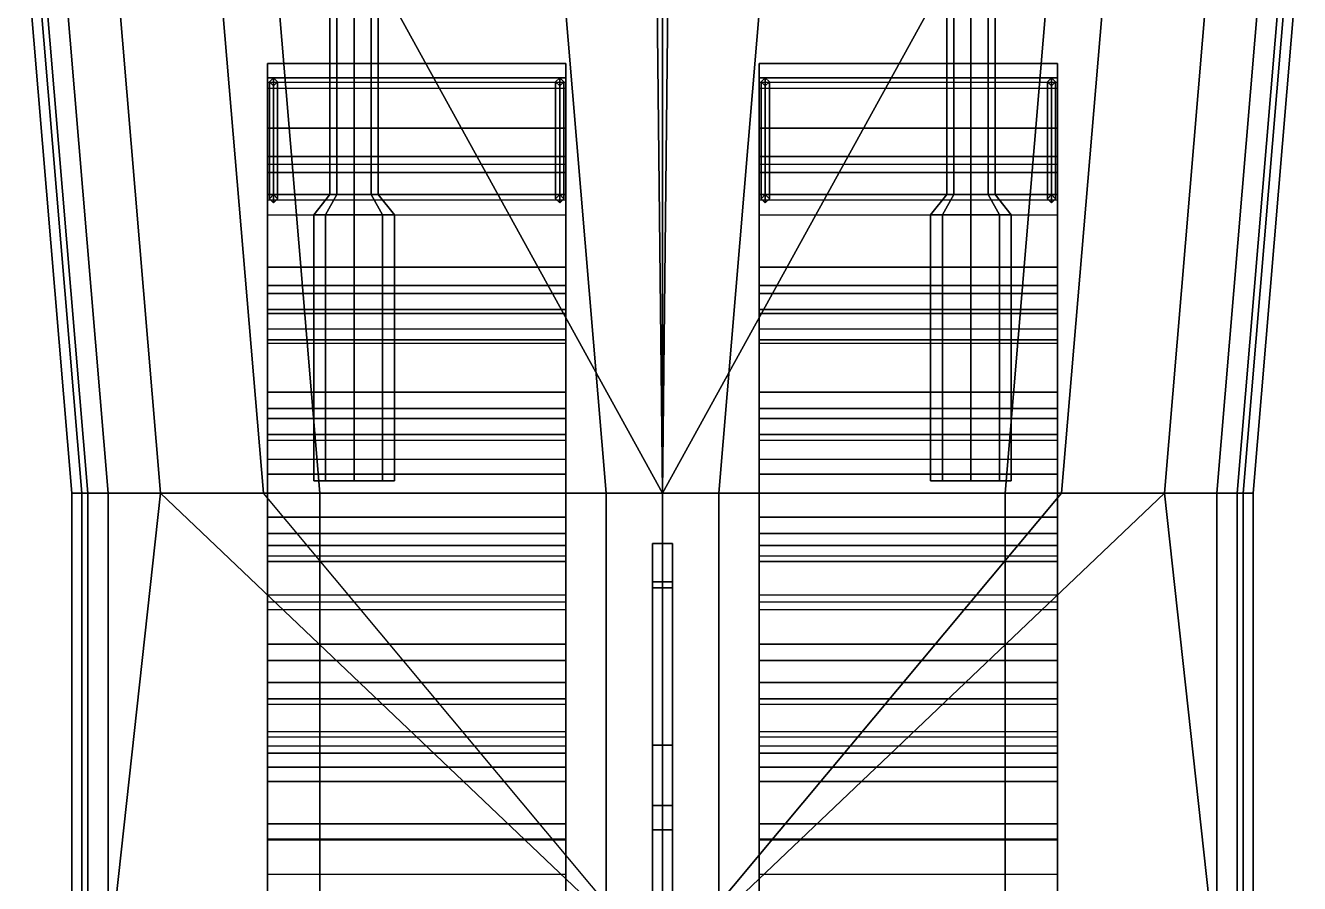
# Model space of a CAD drawing. Extents: x -4.4 to 4.4, y -34.7 to 32.2.
# Drawn here: x -3.16 to 3.16, y -29.25 to -24.99 of the extents above; entities that cross this region are included whole.
import ezdxf

# ---------------------------------------------------------------- set-up
doc = ezdxf.new("R2010")
doc.units = 0
doc.layers.get('0').update_dxf_attribs({"linetype": 'CONTINUOUS'})
doc.layers.add('SUPERSTRUCTURE', color=3, linetype='CONTINUOUS')

msp = doc.modelspace()

# ---------------------------------------------------------------- linework, layer by layer
for points in [[(-1.65, -18.23, -1.7), (-1.6149, -16.61, -1.7849), (-1.6149, -25.83, -1.7849), (-1.65, -25.83, -1.7)], [(-1.6149, -16.61, -1.7849), (-1.53, -16.92, -1.82), (-1.53, -25.83, -1.82), (-1.6149, -25.83, -1.7849)], [(-1.53, -16.92, -1.82), (-1.4451, -16.61, -1.7849), (-1.4451, -25.83, -1.7849), (-1.53, -25.83, -1.82)], [(-1.4451, -16.61, -1.7849), (-1.41, -18.23, -1.7), (-1.41, -25.83, -1.7), (-1.4451, -25.83, -1.7849)], [(1.41, -18.23, -1.7), (1.4451, -16.61, -1.7849), (1.4451, -25.83, -1.7849), (1.41, -25.83, -1.7)], [(1.4451, -16.61, -1.7849), (1.53, -16.92, -1.82), (1.53, -25.83, -1.82), (1.4451, -25.83, -1.7849)], [(1.53, -16.92, -1.82), (1.6149, -16.61, -1.7849), (1.6149, -25.83, -1.7849), (1.53, -25.83, -1.82)], [(1.6149, -16.61, -1.7849), (1.65, -18.23, -1.7), (1.65, -25.83, -1.7), (1.6149, -25.83, -1.7849)], [(-1.6149, -20.51, -1.6151), (-1.65, -18.23, -1.7), (-1.65, -25.83, -1.7), (-1.6149, -25.83, -1.6151)], [(-1.41, -18.23, -1.7), (-1.4451, -20.51, -1.6151), (-1.4451, -25.83, -1.6151), (-1.41, -25.83, -1.7)], [(1.4451, -20.51, -1.6151), (1.41, -18.23, -1.7), (1.41, -25.83, -1.7), (1.4451, -25.83, -1.6151)], [(1.65, -18.23, -1.7), (1.6149, -20.51, -1.6151), (1.6149, -25.83, -1.6151), (1.65, -25.83, -1.7)], [(-1.53, -21.55, -1.58), (-1.6149, -20.51, -1.6151), (-1.6149, -25.83, -1.6151), (-1.53, -25.83, -1.58)], [(-1.4451, -20.51, -1.6151), (-1.53, -21.55, -1.58), (-1.53, -25.83, -1.58), (-1.4451, -25.83, -1.6151)], [(1.53, -21.55, -1.58), (1.4451, -20.51, -1.6151), (1.4451, -25.83, -1.6151), (1.53, -25.83, -1.58)], [(1.6149, -20.51, -1.6151), (1.53, -21.55, -1.58), (1.53, -25.83, -1.58), (1.6149, -25.83, -1.6151)], [(-3.11, -24.57, 2.07), (-3.16, -24.57, 1.13), (-2.93, -27.31, 1.13), (-2.88, -27.31, 2.07)], [(-3.16, -24.57, 1.13), (-3.08, -24.57, 0.41), (-2.85, -27.31, 0.41), (-2.93, -27.31, 1.13)], [(-1.93, -24.57, 2.14), (-3.11, -24.57, 2.07), (-2.88, -27.31, 2.07), (-1.7, -27.31, 2.14)], [(-3.08, -24.57, 0.41), (-2.98, -24.57, 0.01), (-2.75, -27.31, 0.01), (-2.85, -27.31, 0.41)], [(-2.98, -24.57, 0.01), (-2.72, -24.57, -0.49), (-2.49, -27.31, -0.49), (-2.75, -27.31, 0.01)], [(-2.72, -24.57, -0.49), (-2.21, -24.57, -1.04), (-1.98, -27.31, -1.04), (-2.49, -27.31, -0.49)], [(-2.21, -24.57, -1.04), (-1.51, -24.57, -1.17), (0, -27.31, -1.1381), (-1.98, -27.31, -1.04)], [(-0.51, -24.57, 2.2), (-1.93, -24.57, 2.14), (-1.7, -27.31, 2.14), (-0.28, -27.31, 2.2)], [(-1.51, -24.57, -1.17), (-0.03, -24.57, -1.85), (0, -27.31, -1.1381)], [(-0.28, -27.31, 2.2), (0.28, -27.31, 2.2), (0.51, -24.57, 2.2), (-0.51, -24.57, 2.2)], [(-0.03, -24.57, -1.85), (0, -24.57, -1.8622), (0, -27.31, -1.1381)], [(1.98, -27.31, -1.04), (0, -27.31, -1.1381), (1.51, -24.57, -1.17), (2.21, -24.57, -1.04)], [(0, -24.57, -1.8622), (0.03, -24.57, -1.85), (0, -27.31, -1.1381)], [(0.03, -24.57, -1.85), (1.51, -24.57, -1.17), (0, -27.31, -1.1381)], [(0.28, -27.31, 2.2), (1.7, -27.31, 2.14), (1.93, -24.57, 2.14), (0.51, -24.57, 2.2)], [(1.7, -27.31, 2.14), (2.88, -27.31, 2.07), (3.11, -24.57, 2.07), (1.93, -24.57, 2.14)], [(2.49, -27.31, -0.49), (1.98, -27.31, -1.04), (2.21, -24.57, -1.04), (2.72, -24.57, -0.49)], [(2.75, -27.31, 0.01), (2.49, -27.31, -0.49), (2.72, -24.57, -0.49), (2.98, -24.57, 0.01)], [(2.85, -27.31, 0.41), (2.75, -27.31, 0.01), (2.98, -24.57, 0.01), (3.08, -24.57, 0.41)], [(2.93, -27.31, 1.13), (2.85, -27.31, 0.41), (3.08, -24.57, 0.41), (3.16, -24.57, 1.13)], [(2.88, -27.31, 2.07), (2.93, -27.31, 1.13), (3.16, -24.57, 1.13), (3.11, -24.57, 2.07)], [(-1.6149, -25.83, -1.6151), (-1.65, -25.83, -1.7), (-1.73, -25.93, -1.7), (-1.6714, -25.93, -1.5586)], [(-1.65, -25.83, -1.7), (-1.6149, -25.83, -1.7849), (-1.6714, -25.93, -1.8414), (-1.73, -25.93, -1.7)], [(-1.53, -25.83, -1.58), (-1.6149, -25.83, -1.6151), (-1.6714, -25.93, -1.5586), (-1.53, -25.93, -1.5)], [(-1.6149, -25.83, -1.7849), (-1.53, -25.83, -1.82), (-1.53, -25.93, -1.9), (-1.6714, -25.93, -1.8414)], [(-1.4451, -25.83, -1.6151), (-1.53, -25.83, -1.58), (-1.53, -25.93, -1.5), (-1.3886, -25.93, -1.5586)], [(-1.53, -25.83, -1.82), (-1.4451, -25.83, -1.7849), (-1.3886, -25.93, -1.8414), (-1.53, -25.93, -1.9)], [(-1.41, -25.83, -1.7), (-1.4451, -25.83, -1.6151), (-1.3886, -25.93, -1.5586), (-1.33, -25.93, -1.7)], [(-1.4451, -25.83, -1.7849), (-1.41, -25.83, -1.7), (-1.33, -25.93, -1.7), (-1.3886, -25.93, -1.8414)], [(1.4451, -25.83, -1.6151), (1.41, -25.83, -1.7), (1.33, -25.93, -1.7), (1.3886, -25.93, -1.5586)], [(1.41, -25.83, -1.7), (1.4451, -25.83, -1.7849), (1.3886, -25.93, -1.8414), (1.33, -25.93, -1.7)], [(1.53, -25.83, -1.58), (1.4451, -25.83, -1.6151), (1.3886, -25.93, -1.5586), (1.53, -25.93, -1.5)], [(1.4451, -25.83, -1.7849), (1.53, -25.83, -1.82), (1.53, -25.93, -1.9), (1.3886, -25.93, -1.8414)], [(1.6149, -25.83, -1.6151), (1.53, -25.83, -1.58), (1.53, -25.93, -1.5), (1.6714, -25.93, -1.5586)], [(1.53, -25.83, -1.82), (1.6149, -25.83, -1.7849), (1.6714, -25.93, -1.8414), (1.53, -25.93, -1.9)], [(1.65, -25.83, -1.7), (1.6149, -25.83, -1.6151), (1.6714, -25.93, -1.5586), (1.73, -25.93, -1.7)], [(1.6149, -25.83, -1.7849), (1.65, -25.83, -1.7), (1.73, -25.93, -1.7), (1.6714, -25.93, -1.8414)], [(-1.6714, -25.93, -1.5586), (-1.73, -25.93, -1.7), (-1.73, -27.25, -1.7), (-1.6714, -27.25, -1.5586)], [(-1.73, -25.93, -1.7), (-1.6714, -25.93, -1.8414), (-1.6714, -27.25, -1.8414), (-1.73, -27.25, -1.7)], [(-1.53, -25.93, -1.5), (-1.6714, -25.93, -1.5586), (-1.6714, -27.25, -1.5586), (-1.53, -27.25, -1.5)], [(-1.6714, -25.93, -1.8414), (-1.53, -25.93, -1.9), (-1.53, -27.25, -1.9), (-1.6714, -27.25, -1.8414)], [(-1.3886, -25.93, -1.5586), (-1.53, -25.93, -1.5), (-1.53, -27.25, -1.5), (-1.3886, -27.25, -1.5586)], [(-1.53, -25.93, -1.9), (-1.3886, -25.93, -1.8414), (-1.3886, -27.25, -1.8414), (-1.53, -27.25, -1.9)], [(-1.33, -25.93, -1.7), (-1.3886, -25.93, -1.5586), (-1.3886, -27.25, -1.5586), (-1.33, -27.25, -1.7)], [(-1.3886, -25.93, -1.8414), (-1.33, -25.93, -1.7), (-1.33, -27.25, -1.7), (-1.3886, -27.25, -1.8414)], [(1.3886, -25.93, -1.5586), (1.33, -25.93, -1.7), (1.33, -27.25, -1.7), (1.3886, -27.25, -1.5586)], [(1.33, -25.93, -1.7), (1.3886, -25.93, -1.8414), (1.3886, -27.25, -1.8414), (1.33, -27.25, -1.7)], [(1.53, -25.93, -1.5), (1.3886, -25.93, -1.5586), (1.3886, -27.25, -1.5586), (1.53, -27.25, -1.5)], [(1.3886, -25.93, -1.8414), (1.53, -25.93, -1.9), (1.53, -27.25, -1.9), (1.3886, -27.25, -1.8414)], [(1.6714, -25.93, -1.5586), (1.53, -25.93, -1.5), (1.53, -27.25, -1.5), (1.6714, -27.25, -1.5586)], [(1.53, -25.93, -1.9), (1.6714, -25.93, -1.8414), (1.6714, -27.25, -1.8414), (1.53, -27.25, -1.9)], [(1.73, -25.93, -1.7), (1.6714, -25.93, -1.5586), (1.6714, -27.25, -1.5586), (1.73, -27.25, -1.7)], [(1.6714, -25.93, -1.8414), (1.73, -25.93, -1.7), (1.73, -27.25, -1.7), (1.6714, -27.25, -1.8414)], [(-2.88, -27.31, 2.07), (-2.93, -27.31, 1.13), (-2.93, -29.68, 1.13), (-2.88, -29.68, 2.07)], [(-2.93, -27.31, 1.13), (-2.85, -27.31, 0.41), (-2.85, -29.68, 0.41), (-2.93, -29.68, 1.13)], [(-1.7, -27.31, 2.14), (-2.88, -27.31, 2.07), (-2.88, -29.68, 2.07), (-1.7, -29.68, 2.14)], [(-2.85, -27.31, 0.41), (-2.75, -27.31, 0.01), (-2.75, -29.68, 0.01), (-2.85, -29.68, 0.41)], [(-2.75, -27.31, 0.01), (-2.49, -27.31, -0.49), (-2.75, -29.68, 0.01)], [(-2.49, -27.31, -0.49), (0, -29.68, -0.49), (-2.75, -29.68, 0.01)], [(-1.98, -27.31, -1.04), (0, -27.31, -1.1381), (0, -29.68, -0.49)], [(-0.28, -27.31, 2.2), (-1.7, -27.31, 2.14), (-1.7, -29.68, 2.14), (-0.28, -29.68, 2.2)], [(-0.28, -29.68, 2.2), (0.28, -29.68, 2.2), (0.28, -27.31, 2.2), (-0.28, -27.31, 2.2)], [(0, -27.31, -1.1381), (1.98, -27.31, -1.04), (0, -29.68, -0.49)], [(1.98, -27.31, -1.04), (2.49, -27.31, -0.49), (0, -29.68, -0.49)], [(2.75, -29.68, 0.01), (2.75, -29.68, 0.01), (0, -29.68, -0.49), (2.49, -27.31, -0.49)], [(0.28, -29.68, 2.2), (1.7, -29.68, 2.14), (1.7, -27.31, 2.14), (0.28, -27.31, 2.2)], [(1.7, -29.68, 2.14), (2.88, -29.68, 2.07), (2.88, -27.31, 2.07), (1.7, -27.31, 2.14)], [(2.75, -29.68, 0.01), (2.75, -29.68, 0.01), (2.49, -27.31, -0.49), (2.75, -27.31, 0.01)], [(2.85, -29.68, 0.41), (2.75, -29.68, 0.01), (2.75, -27.31, 0.01), (2.85, -27.31, 0.41)], [(2.93, -29.68, 1.13), (2.85, -29.68, 0.41), (2.85, -27.31, 0.41), (2.93, -27.31, 1.13)], [(2.88, -29.68, 2.07), (2.93, -29.68, 1.13), (2.93, -27.31, 1.13), (2.88, -27.31, 2.07)], [(-0.05, -27.78, -1.92), (-0.05, -27.56, -2.99), (-0.05, -27.75, -3.18), (-0.05, -28.86, -1.92)], [(-0.05, -27.75, -3.18), (-0.05, -27.56, -2.99), (0.05, -27.56, -2.99), (0.05, -27.75, -3.18)], [(0.05, -27.78, -1.92), (0.05, -27.56, -2.12), (-0.05, -27.56, -2.12), (-0.05, -27.78, -1.92)], [(-0.05, -27.56, -2.12), (-0.05, -27.56, -2.99), (-0.05, -27.56, -2.99), (-0.05, -27.78, -1.92)], [(0.05, -27.56, -2.12), (0.05, -27.56, -2.99), (-0.05, -27.56, -2.99), (-0.05, -27.56, -2.12)], [(0.05, -27.75, -3.18), (0.05, -27.56, -2.99), (0.05, -27.78, -1.92), (0.05, -28.86, -1.92)], [(0.05, -27.56, -2.99), (0.05, -27.56, -2.99), (0.05, -27.56, -2.12), (0.05, -27.78, -1.92)], [(-0.05, -28.86, -1.92), (-0.05, -27.75, -3.18), (-0.05, -30.02, -3.18), (-0.05, -30.33, -2.84)], [(-0.05, -30.02, -3.18), (-0.05, -27.75, -3.18), (0.05, -27.75, -3.18), (0.05, -30.02, -3.18)], [(0.05, -28.86, -1.92), (0.05, -27.78, -1.92), (-0.05, -27.78, -1.92), (-0.05, -28.86, -1.92)], [(0.05, -30.02, -3.18), (0.05, -27.75, -3.18), (0.05, -28.86, -1.92), (0.05, -30.33, -2.84)], [(-0.05, -28.56, -0.9), (-0.05, -28.56, -1.68), (-0.05, -28.86, -1.68), (-0.05, -28.86, -0.9)], [(0.05, -28.56, -0.9), (0.05, -28.56, -1.68), (-0.05, -28.56, -1.68), (-0.05, -28.56, -0.9)], [(-0.05, -28.86, -1.68), (-0.05, -28.56, -1.68), (0.05, -28.56, -1.68), (0.05, -28.86, -1.68)], [(0.05, -28.98, -0.9), (0.05, -28.56, -0.9), (-0.05, -28.56, -0.9), (-0.05, -28.98, -0.9)], [(0.05, -28.86, -1.68), (0.05, -28.56, -1.68), (0.05, -28.56, -0.9), (0.05, -28.86, -0.9)], [(0.05, -28.86, -1.68), (0.05, -28.86, -1.92), (-0.05, -28.86, -1.92), (-0.05, -28.86, -1.68)], [(-0.05, -28.86, -0.9), (-0.05, -28.86, -1.92), (-0.05, -30.33, -2.84), (-0.05, -30.28, -0.9)], [(0.05, -30.33, -2.84), (0.05, -28.86, -1.92), (0.05, -28.86, -0.9), (0.05, -30.28, -0.9)], [(-0.05, -29.78, -0.65), (-0.05, -28.98, -0.9), (-0.05, -30.28, -0.9), (-0.05, -30.1, -0.65)], [(0.05, -29.78, -0.65), (0.05, -28.98, -0.9), (-0.05, -28.98, -0.9), (-0.05, -29.78, -0.65)], [(0.05, -30.28, -0.9), (0.05, -28.98, -0.9), (0.05, -29.78, -0.65), (0.05, -30.1, -0.65)]]:
    msp.add_3dface(points)
at = {"layer": 'SUPERSTRUCTURE'}
for points in [[(-1.96, -25.25, 4.26), (-1.96, -25.18, 4.26), (-1.96, -25.64, 3.49), (-1.96, -25.72, 3.5)], [(-0.48, -25.25, 4.26), (-0.48, -25.18, 4.26), (-1.96, -25.18, 4.26), (-1.96, -25.25, 4.26)], [(-1.96, -25.64, 3.49), (-1.96, -25.18, 4.26), (-0.48, -25.18, 4.26), (-0.48, -25.64, 3.49)], [(-0.48, -25.64, 3.49), (-0.48, -25.18, 4.26), (-0.48, -25.25, 4.26), (-0.48, -25.72, 3.5)], [(0.48, -25.64, 3.49), (0.48, -25.18, 4.26), (1.96, -25.18, 4.26), (1.96, -25.64, 3.49)], [(1.96, -25.25, 4.26), (1.96, -25.18, 4.26), (0.48, -25.18, 4.26), (0.48, -25.25, 4.26)], [(0.48, -25.25, 4.26), (0.48, -25.18, 4.26), (0.48, -25.64, 3.49), (0.48, -25.72, 3.5)], [(1.96, -25.64, 3.49), (1.96, -25.18, 4.26), (1.96, -25.25, 4.26), (1.96, -25.72, 3.5)], [(-0.48, -25.72, 3.5), (-0.48, -25.25, 4.26), (-1.96, -25.25, 4.26), (-1.96, -25.72, 3.5)], [(-0.48, -25.5, 4.35), (-0.48, -25.2735, 4.222), (-1.96, -25.2735, 4.222), (-1.96, -25.5, 4.35)], [(-1.96, -25.2735, 4.222), (-1.96, -25.3016, 4.1766), (-1.96, -25.5, 4.29), (-1.96, -25.5, 4.35)], [(-1.93, -25.83, 2.48), (-1.95, -25.85, 2.48), (-1.95, -25.27, 4.14), (-1.93, -25.25, 4.14)], [(-1.95, -25.85, 2.48), (-1.93, -25.87, 2.48), (-1.93, -25.29, 4.14), (-1.95, -25.27, 4.14)], [(-1.91, -25.85, 2.48), (-1.93, -25.83, 2.48), (-1.93, -25.25, 4.14), (-1.91, -25.27, 4.14)], [(-1.93, -25.87, 2.48), (-1.91, -25.85, 2.48), (-1.91, -25.27, 4.14), (-1.93, -25.29, 4.14)], [(-0.51, -25.83, 2.48), (-0.53, -25.85, 2.48), (-0.53, -25.27, 4.14), (-0.51, -25.25, 4.14)], [(-0.53, -25.85, 2.48), (-0.51, -25.87, 2.48), (-0.51, -25.29, 4.14), (-0.53, -25.27, 4.14)], [(-0.49, -25.85, 2.48), (-0.51, -25.83, 2.48), (-0.51, -25.25, 4.14), (-0.49, -25.27, 4.14)], [(-0.51, -25.87, 2.48), (-0.49, -25.85, 2.48), (-0.49, -25.27, 4.14), (-0.51, -25.29, 4.14)], [(-0.48, -25.5, 4.29), (-0.48, -25.3016, 4.1766), (-0.48, -25.2735, 4.222), (-0.48, -25.5, 4.35)], [(1.96, -25.72, 3.5), (1.96, -25.25, 4.26), (0.48, -25.25, 4.26), (0.48, -25.72, 3.5)], [(1.96, -25.5, 4.35), (1.96, -25.2735, 4.222), (0.48, -25.2735, 4.222), (0.48, -25.5, 4.35)], [(0.48, -25.2735, 4.222), (0.48, -25.3016, 4.1766), (0.48, -25.5, 4.29), (0.48, -25.5, 4.35)], [(0.51, -25.83, 2.48), (0.49, -25.85, 2.48), (0.49, -25.27, 4.14), (0.51, -25.25, 4.14)], [(0.49, -25.85, 2.48), (0.51, -25.87, 2.48), (0.51, -25.29, 4.14), (0.49, -25.27, 4.14)], [(0.53, -25.85, 2.48), (0.51, -25.83, 2.48), (0.51, -25.25, 4.14), (0.53, -25.27, 4.14)], [(0.51, -25.87, 2.48), (0.53, -25.85, 2.48), (0.53, -25.27, 4.14), (0.51, -25.29, 4.14)], [(1.93, -25.83, 2.48), (1.91, -25.85, 2.48), (1.91, -25.27, 4.14), (1.93, -25.25, 4.14)], [(1.91, -25.85, 2.48), (1.93, -25.87, 2.48), (1.93, -25.29, 4.14), (1.91, -25.27, 4.14)], [(1.95, -25.85, 2.48), (1.93, -25.83, 2.48), (1.93, -25.25, 4.14), (1.95, -25.27, 4.14)], [(1.93, -25.87, 2.48), (1.95, -25.85, 2.48), (1.95, -25.27, 4.14), (1.93, -25.29, 4.14)], [(1.96, -25.5, 4.29), (1.96, -25.3016, 4.1766), (1.96, -25.2735, 4.222), (1.96, -25.5, 4.35)], [(-1.96, -25.5, 4.29), (-1.96, -25.3016, 4.1766), (-0.48, -25.3016, 4.1766), (-0.48, -25.5, 4.29)], [(0.48, -25.5, 4.29), (0.48, -25.3016, 4.1766), (1.96, -25.3016, 4.1766), (1.96, -25.5, 4.29)], [(-0.48, -25.5, 4.35), (-0.48, -25.5, 4.29), (-1.96, -25.5, 4.29), (-1.96, -25.5, 4.35)], [(-1.96, -28.6, 4.12), (-1.96, -25.5, 4.29), (-0.48, -25.5, 4.29), (-0.48, -28.6, 4.12)], [(-1.96, -25.5, 4.35), (-1.96, -25.5, 4.29), (-1.96, -28.6, 4.12), (-1.96, -28.6, 4.19)], [(-0.48, -28.6, 4.19), (-0.48, -25.5, 4.35), (-1.96, -25.5, 4.35), (-1.96, -28.6, 4.19)], [(-1.96, -25.5, 4.35), (-1.96, -25.5, 4.29), (-0.48, -25.5, 4.29), (-0.48, -25.5, 4.35)], [(-0.48, -28.6, 4.12), (-0.48, -25.5, 4.29), (-0.48, -25.5, 4.35), (-0.48, -28.6, 4.19)], [(0.48, -28.6, 4.12), (0.48, -25.5, 4.29), (1.96, -25.5, 4.29), (1.96, -28.6, 4.12)], [(1.96, -28.6, 4.19), (1.96, -25.5, 4.35), (0.48, -25.5, 4.35), (0.48, -28.6, 4.19)], [(1.96, -25.5, 4.35), (1.96, -25.5, 4.29), (0.48, -25.5, 4.29), (0.48, -25.5, 4.35)], [(0.48, -25.5, 4.35), (0.48, -25.5, 4.29), (1.96, -25.5, 4.29), (1.96, -25.5, 4.35)], [(0.48, -25.5, 4.35), (0.48, -25.5, 4.29), (0.48, -28.6, 4.12), (0.48, -28.6, 4.19)], [(1.96, -28.6, 4.12), (1.96, -25.5, 4.29), (1.96, -25.5, 4.35), (1.96, -28.6, 4.19)], [(-1.96, -26.19, 2.94), (-1.96, -25.64, 3.49), (-0.48, -25.64, 3.49), (-0.48, -26.19, 2.94)], [(-1.96, -25.72, 3.5), (-1.96, -25.64, 3.49), (-1.96, -26.19, 2.94), (-1.96, -26.28, 2.98)], [(-0.48, -26.19, 2.94), (-0.48, -25.64, 3.49), (-0.48, -25.72, 3.5), (-0.48, -26.28, 2.98)], [(0.48, -26.19, 2.94), (0.48, -25.64, 3.49), (1.96, -25.64, 3.49), (1.96, -26.19, 2.94)], [(0.48, -25.72, 3.5), (0.48, -25.64, 3.49), (0.48, -26.19, 2.94), (0.48, -26.28, 2.98)], [(1.96, -26.19, 2.94), (1.96, -25.64, 3.49), (1.96, -25.72, 3.5), (1.96, -26.28, 2.98)], [(-1.96, -25.83, 2.48), (-1.96, -25.68, 2.11), (-1.96, -30.16, 2.11), (-1.96, -30.08, 2.48)], [(-0.48, -25.83, 2.48), (-0.48, -25.68, 2.11), (-1.96, -25.68, 2.11), (-1.96, -25.83, 2.48)], [(-0.48, -26.28, 2.98), (-0.48, -25.72, 3.5), (-1.96, -25.72, 3.5), (-1.96, -26.28, 2.98)], [(-0.48, -30.16, 2.11), (-0.48, -25.68, 2.11), (-0.48, -25.83, 2.48), (-0.48, -30.08, 2.48)], [(1.96, -25.83, 2.48), (1.96, -25.68, 2.11), (0.48, -25.68, 2.11), (0.48, -25.83, 2.48)], [(0.48, -25.83, 2.48), (0.48, -25.68, 2.11), (0.48, -30.16, 2.11), (0.48, -30.08, 2.48)], [(1.96, -26.28, 2.98), (1.96, -25.72, 3.5), (0.48, -25.72, 3.5), (0.48, -26.28, 2.98)], [(1.96, -30.16, 2.11), (1.96, -25.68, 2.11), (1.96, -25.83, 2.48), (1.96, -30.08, 2.48)], [(-0.48, -30.08, 2.48), (-0.48, -25.83, 2.48), (-1.96, -25.83, 2.48), (-1.96, -30.08, 2.48)], [(1.96, -30.08, 2.48), (1.96, -25.83, 2.48), (0.48, -25.83, 2.48), (0.48, -30.08, 2.48)], [(-1.96, -26.32, 3.49), (-1.96, -25.8557, 4.2705), (-0.48, -25.8557, 4.2705), (-0.48, -26.32, 3.49)], [(-1.96, -25.9323, 4.2663), (-1.96, -25.8557, 4.2705), (-1.96, -26.32, 3.49), (-1.96, -26.4, 3.5)], [(-0.48, -26.32, 3.49), (-0.48, -25.8557, 4.2705), (-0.48, -25.9323, 4.2663), (-0.48, -26.4, 3.5)], [(0.48, -26.32, 3.49), (0.48, -25.8557, 4.2705), (1.96, -25.8557, 4.2705), (1.96, -26.32, 3.49)], [(0.48, -25.9323, 4.2663), (0.48, -25.8557, 4.2705), (0.48, -26.32, 3.49), (0.48, -26.4, 3.5)], [(1.96, -26.32, 3.49), (1.96, -25.8557, 4.2705), (1.96, -25.9323, 4.2663), (1.96, -26.4, 3.5)], [(-0.48, -26.4, 3.5), (-0.48, -25.9323, 4.2663), (-1.96, -25.9323, 4.2663), (-1.96, -26.4, 3.5)], [(1.96, -26.4, 3.5), (1.96, -25.9323, 4.2663), (0.48, -25.9323, 4.2663), (0.48, -26.4, 3.5)], [(-1.96, -26.42, 2.76), (-1.96, -26.19, 2.94), (-0.48, -26.19, 2.94), (-0.48, -26.42, 2.76)], [(-1.96, -26.28, 2.98), (-1.96, -26.19, 2.94), (-1.96, -26.42, 2.76), (-1.96, -26.55, 2.83)], [(-0.48, -26.42, 2.76), (-0.48, -26.19, 2.94), (-0.48, -26.28, 2.98), (-0.48, -26.55, 2.83)], [(0.48, -26.42, 2.76), (0.48, -26.19, 2.94), (1.96, -26.19, 2.94), (1.96, -26.42, 2.76)], [(0.48, -26.28, 2.98), (0.48, -26.19, 2.94), (0.48, -26.42, 2.76), (0.48, -26.55, 2.83)], [(1.96, -26.42, 2.76), (1.96, -26.19, 2.94), (1.96, -26.28, 2.98), (1.96, -26.55, 2.83)], [(-0.48, -26.55, 2.83), (-0.48, -26.28, 2.98), (-1.96, -26.28, 2.98), (-1.96, -26.55, 2.83)], [(1.96, -26.55, 2.83), (1.96, -26.28, 2.98), (0.48, -26.28, 2.98), (0.48, -26.55, 2.83)], [(-1.96, -26.81, 2.94), (-1.96, -26.32, 3.49), (-0.48, -26.32, 3.49), (-0.48, -26.81, 2.94)], [(-1.96, -26.4, 3.5), (-1.96, -26.32, 3.49), (-1.96, -26.81, 2.94), (-1.96, -26.89, 2.98)], [(-0.48, -26.81, 2.94), (-0.48, -26.32, 3.49), (-0.48, -26.4, 3.5), (-0.48, -26.89, 2.98)], [(0.48, -26.81, 2.94), (0.48, -26.32, 3.49), (1.96, -26.32, 3.49), (1.96, -26.81, 2.94)], [(0.48, -26.4, 3.5), (0.48, -26.32, 3.49), (0.48, -26.81, 2.94), (0.48, -26.89, 2.98)], [(1.96, -26.81, 2.94), (1.96, -26.32, 3.49), (1.96, -26.4, 3.5), (1.96, -26.89, 2.98)], [(-0.48, -26.89, 2.98), (-0.48, -26.4, 3.5), (-1.96, -26.4, 3.5), (-1.96, -26.89, 2.98)], [(1.96, -26.89, 2.98), (1.96, -26.4, 3.5), (0.48, -26.4, 3.5), (0.48, -26.89, 2.98)], [(-1.96, -26.55, 2.83), (-1.96, -26.42, 2.76), (-1.96, -30.2, 2.49), (-1.96, -30.2, 2.55)], [(-1.96, -30.2, 2.49), (-1.96, -26.42, 2.76), (-0.48, -26.42, 2.76), (-0.48, -30.2, 2.49)], [(-0.48, -30.2, 2.49), (-0.48, -26.42, 2.76), (-0.48, -26.55, 2.83), (-0.48, -30.2, 2.55)], [(0.48, -30.2, 2.49), (0.48, -26.42, 2.76), (1.96, -26.42, 2.76), (1.96, -30.2, 2.49)], [(0.48, -26.55, 2.83), (0.48, -26.42, 2.76), (0.48, -30.2, 2.49), (0.48, -30.2, 2.55)], [(1.96, -30.2, 2.49), (1.96, -26.42, 2.76), (1.96, -26.55, 2.83), (1.96, -30.2, 2.55)], [(-1.96, -26.94, 3.49), (-1.96, -26.4947, 4.2355), (-0.48, -26.4947, 4.2355), (-0.48, -26.94, 3.49)], [(-1.96, -26.5677, 4.2315), (-1.96, -26.4947, 4.2355), (-1.96, -26.94, 3.49), (-1.96, -27.02, 3.5)], [(-0.48, -26.94, 3.49), (-0.48, -26.4947, 4.2355), (-0.48, -26.5677, 4.2315), (-0.48, -27.02, 3.5)], [(0.48, -26.94, 3.49), (0.48, -26.4947, 4.2355), (1.96, -26.4947, 4.2355), (1.96, -26.94, 3.49)], [(0.48, -26.5677, 4.2315), (0.48, -26.4947, 4.2355), (0.48, -26.94, 3.49), (0.48, -27.02, 3.5)], [(1.96, -26.94, 3.49), (1.96, -26.4947, 4.2355), (1.96, -26.5677, 4.2315), (1.96, -27.02, 3.5)], [(-0.48, -30.2, 2.55), (-0.48, -26.55, 2.83), (-1.96, -26.55, 2.83), (-1.96, -30.2, 2.55)], [(-0.48, -27.02, 3.5), (-0.48, -26.5677, 4.2315), (-1.96, -26.5677, 4.2315), (-1.96, -27.02, 3.5)], [(1.96, -30.2, 2.55), (1.96, -26.55, 2.83), (0.48, -26.55, 2.83), (0.48, -30.2, 2.55)], [(1.96, -27.02, 3.5), (1.96, -26.5677, 4.2315), (0.48, -26.5677, 4.2315), (0.48, -27.02, 3.5)], [(-1.96, -27.0489, 2.7917), (-1.96, -26.81, 2.94), (-0.48, -26.81, 2.94), (-0.48, -27.0489, 2.7917)], [(-1.96, -26.89, 2.98), (-1.96, -26.81, 2.94), (-1.96, -27.0489, 2.7917), (-1.96, -27.2155, 2.7789)], [(-0.48, -27.0489, 2.7917), (-0.48, -26.81, 2.94), (-0.48, -26.89, 2.98), (-0.48, -27.2155, 2.7789)], [(0.48, -27.0489, 2.7917), (0.48, -26.81, 2.94), (1.96, -26.81, 2.94), (1.96, -27.0489, 2.7917)], [(0.48, -26.89, 2.98), (0.48, -26.81, 2.94), (0.48, -27.0489, 2.7917), (0.48, -27.2155, 2.7789)], [(1.96, -27.0489, 2.7917), (1.96, -26.81, 2.94), (1.96, -26.89, 2.98), (1.96, -27.2155, 2.7789)], [(-0.48, -27.2155, 2.7789), (-0.48, -26.89, 2.98), (-1.96, -26.89, 2.98), (-1.96, -27.2155, 2.7789)], [(1.96, -27.2155, 2.7789), (1.96, -26.89, 2.98), (0.48, -26.89, 2.98), (0.48, -27.2155, 2.7789)], [(-1.96, -27.43, 2.94), (-1.96, -26.94, 3.49), (-0.48, -26.94, 3.49), (-0.48, -27.43, 2.94)], [(-1.96, -27.02, 3.5), (-1.96, -26.94, 3.49), (-1.96, -27.43, 2.94), (-1.96, -27.51, 2.98)], [(-0.48, -27.43, 2.94), (-0.48, -26.94, 3.49), (-0.48, -27.02, 3.5), (-0.48, -27.51, 2.98)], [(0.48, -27.43, 2.94), (0.48, -26.94, 3.49), (1.96, -26.94, 3.49), (1.96, -27.43, 2.94)], [(0.48, -27.02, 3.5), (0.48, -26.94, 3.49), (0.48, -27.43, 2.94), (0.48, -27.51, 2.98)], [(1.96, -27.43, 2.94), (1.96, -26.94, 3.49), (1.96, -27.02, 3.5), (1.96, -27.51, 2.98)], [(-0.48, -27.51, 2.98), (-0.48, -27.02, 3.5), (-1.96, -27.02, 3.5), (-1.96, -27.51, 2.98)], [(1.96, -27.51, 2.98), (1.96, -27.02, 3.5), (0.48, -27.02, 3.5), (0.48, -27.51, 2.98)], [(-1.96, -27.57, 3.41), (-1.96, -27.1425, 4.1999), (-0.48, -27.1425, 4.1999), (-0.48, -27.57, 3.41)], [(-1.96, -27.2159, 4.1959), (-1.96, -27.1425, 4.1999), (-1.96, -27.57, 3.41), (-1.96, -27.65, 3.42)], [(-0.48, -27.57, 3.41), (-0.48, -27.1425, 4.1999), (-0.48, -27.2159, 4.1959), (-0.48, -27.65, 3.42)], [(0.48, -27.57, 3.41), (0.48, -27.1425, 4.1999), (1.96, -27.1425, 4.1999), (1.96, -27.57, 3.41)], [(0.48, -27.2159, 4.1959), (0.48, -27.1425, 4.1999), (0.48, -27.57, 3.41), (0.48, -27.65, 3.42)], [(1.96, -27.57, 3.41), (1.96, -27.1425, 4.1999), (1.96, -27.2159, 4.1959), (1.96, -27.65, 3.42)], [(-0.48, -27.65, 3.42), (-0.48, -27.2159, 4.1959), (-1.96, -27.2159, 4.1959), (-1.96, -27.65, 3.42)], [(1.96, -27.65, 3.42), (1.96, -27.2159, 4.1959), (0.48, -27.2159, 4.1959), (0.48, -27.65, 3.42)], [(-1.96, -27.6223, 2.7477), (-1.96, -27.43, 2.94), (-0.48, -27.43, 2.94), (-0.48, -27.6223, 2.7477)], [(-1.96, -27.51, 2.98), (-1.96, -27.43, 2.94), (-1.96, -27.6223, 2.7477), (-1.96, -27.8496, 2.7303)], [(-0.48, -27.6223, 2.7477), (-0.48, -27.43, 2.94), (-0.48, -27.51, 2.98), (-0.48, -27.8496, 2.7303)], [(0.48, -27.6223, 2.7477), (0.48, -27.43, 2.94), (1.96, -27.43, 2.94), (1.96, -27.6223, 2.7477)], [(0.48, -27.51, 2.98), (0.48, -27.43, 2.94), (0.48, -27.6223, 2.7477), (0.48, -27.8496, 2.7303)], [(1.96, -27.6223, 2.7477), (1.96, -27.43, 2.94), (1.96, -27.51, 2.98), (1.96, -27.8496, 2.7303)], [(-0.48, -27.8496, 2.7303), (-0.48, -27.51, 2.98), (-1.96, -27.51, 2.98), (-1.96, -27.8496, 2.7303)], [(1.96, -27.8496, 2.7303), (1.96, -27.51, 2.98), (0.48, -27.51, 2.98), (0.48, -27.8496, 2.7303)], [(-1.96, -28.06, 2.94), (-1.96, -27.57, 3.41), (-0.48, -27.57, 3.41), (-0.48, -28.06, 2.94)], [(-1.96, -27.65, 3.42), (-1.96, -27.57, 3.41), (-1.96, -28.06, 2.94), (-1.96, -28.14, 2.98)], [(-0.48, -28.06, 2.94), (-0.48, -27.57, 3.41), (-0.48, -27.65, 3.42), (-0.48, -28.14, 2.98)], [(0.48, -28.06, 2.94), (0.48, -27.57, 3.41), (1.96, -27.57, 3.41), (1.96, -28.06, 2.94)], [(0.48, -27.65, 3.42), (0.48, -27.57, 3.41), (0.48, -28.06, 2.94), (0.48, -28.14, 2.98)], [(1.96, -28.06, 2.94), (1.96, -27.57, 3.41), (1.96, -27.65, 3.42), (1.96, -28.14, 2.98)], [(-0.48, -28.14, 2.98), (-0.48, -27.65, 3.42), (-1.96, -27.65, 3.42), (-1.96, -28.14, 2.98)], [(1.96, -28.14, 2.98), (1.96, -27.65, 3.42), (0.48, -27.65, 3.42), (0.48, -28.14, 2.98)], [(-1.96, -28.25, 3.36), (-1.96, -27.8154, 4.163), (-0.48, -27.8154, 4.163), (-0.48, -28.25, 3.36)], [(-1.96, -27.8885, 4.159), (-1.96, -27.8154, 4.163), (-1.96, -28.25, 3.36), (-1.96, -28.33, 3.37)], [(-0.48, -28.25, 3.36), (-0.48, -27.8154, 4.163), (-0.48, -27.8885, 4.159), (-0.48, -28.33, 3.37)], [(0.48, -28.25, 3.36), (0.48, -27.8154, 4.163), (1.96, -27.8154, 4.163), (1.96, -28.25, 3.36)], [(0.48, -27.8885, 4.159), (0.48, -27.8154, 4.163), (0.48, -28.25, 3.36), (0.48, -28.33, 3.37)], [(1.96, -28.25, 3.36), (1.96, -27.8154, 4.163), (1.96, -27.8885, 4.159), (1.96, -28.33, 3.37)], [(-0.48, -28.33, 3.37), (-0.48, -27.8885, 4.159), (-1.96, -27.8885, 4.159), (-1.96, -28.33, 3.37)], [(1.96, -28.33, 3.37), (1.96, -27.8885, 4.159), (0.48, -27.8885, 4.159), (0.48, -28.33, 3.37)], [(-1.96, -28.3585, 2.6913), (-1.96, -28.06, 2.94), (-0.48, -28.06, 2.94), (-0.48, -28.3585, 2.6913)], [(-1.96, -28.14, 2.98), (-1.96, -28.06, 2.94), (-1.96, -28.3585, 2.6913), (-1.96, -28.5187, 2.679)], [(-0.48, -28.3585, 2.6913), (-0.48, -28.06, 2.94), (-0.48, -28.14, 2.98), (-0.48, -28.5187, 2.679)], [(0.48, -28.3585, 2.6913), (0.48, -28.06, 2.94), (1.96, -28.06, 2.94), (1.96, -28.3585, 2.6913)], [(0.48, -28.14, 2.98), (0.48, -28.06, 2.94), (0.48, -28.3585, 2.6913), (0.48, -28.5187, 2.679)], [(1.96, -28.3585, 2.6913), (1.96, -28.06, 2.94), (1.96, -28.14, 2.98), (1.96, -28.5187, 2.679)], [(-0.48, -28.5187, 2.679), (-0.48, -28.14, 2.98), (-1.96, -28.14, 2.98), (-1.96, -28.5187, 2.679)], [(1.96, -28.5187, 2.679), (1.96, -28.14, 2.98), (0.48, -28.14, 2.98), (0.48, -28.5187, 2.679)], [(-1.96, -28.67, 2.89), (-1.96, -28.25, 3.36), (-0.48, -28.25, 3.36), (-0.48, -28.67, 2.89)], [(-1.96, -28.33, 3.37), (-1.96, -28.25, 3.36), (-1.96, -28.67, 2.89), (-1.96, -28.74, 2.93)], [(-0.48, -28.67, 2.89), (-0.48, -28.25, 3.36), (-0.48, -28.33, 3.37), (-0.48, -28.74, 2.93)], [(0.48, -28.67, 2.89), (0.48, -28.25, 3.36), (1.96, -28.25, 3.36), (1.96, -28.67, 2.89)], [(0.48, -28.33, 3.37), (0.48, -28.25, 3.36), (0.48, -28.67, 2.89), (0.48, -28.74, 2.93)], [(1.96, -28.67, 2.89), (1.96, -28.25, 3.36), (1.96, -28.33, 3.37), (1.96, -28.74, 2.93)], [(-0.48, -28.74, 2.93), (-0.48, -28.33, 3.37), (-1.96, -28.33, 3.37), (-1.96, -28.74, 2.93)], [(1.96, -28.74, 2.93), (1.96, -28.33, 3.37), (0.48, -28.33, 3.37), (0.48, -28.74, 2.93)], [(-1.96, -28.95, 3.28), (-1.96, -28.4922, 4.1259), (-0.48, -28.4922, 4.1259), (-0.48, -28.95, 3.28)], [(-1.96, -28.5645, 4.1219), (-1.96, -28.4922, 4.1259), (-1.96, -28.95, 3.28), (-1.96, -29.03, 3.29)], [(-0.48, -28.95, 3.28), (-0.48, -28.4922, 4.1259), (-0.48, -28.5645, 4.1219), (-0.48, -29.03, 3.29)], [(0.48, -28.95, 3.28), (0.48, -28.4922, 4.1259), (1.96, -28.4922, 4.1259), (1.96, -28.95, 3.28)], [(0.48, -28.5645, 4.1219), (0.48, -28.4922, 4.1259), (0.48, -28.95, 3.28), (0.48, -29.03, 3.29)], [(1.96, -28.95, 3.28), (1.96, -28.4922, 4.1259), (1.96, -28.5645, 4.1219), (1.96, -29.03, 3.29)], [(-0.48, -29.03, 3.29), (-0.48, -28.5645, 4.1219), (-1.96, -28.5645, 4.1219), (-1.96, -29.03, 3.29)], [(1.96, -29.03, 3.29), (1.96, -28.5645, 4.1219), (0.48, -28.5645, 4.1219), (0.48, -29.03, 3.29)], [(-1.96, -28.6, 4.19), (-1.96, -28.6, 4.12), (-0.48, -28.6, 4.12), (-0.48, -28.6, 4.19)], [(0.48, -28.6, 4.19), (0.48, -28.6, 4.12), (1.96, -28.6, 4.12), (1.96, -28.6, 4.19)], [(-1.96, -29.0256, 2.6401), (-1.96, -28.67, 2.89), (-0.48, -28.67, 2.89), (-0.48, -29.0256, 2.6401)], [(-1.96, -28.74, 2.93), (-1.96, -28.67, 2.89), (-1.96, -29.0256, 2.6401), (-1.96, -29.1998, 2.6267)], [(-0.48, -29.0256, 2.6401), (-0.48, -28.67, 2.89), (-0.48, -28.74, 2.93), (-0.48, -29.1998, 2.6267)], [(0.48, -29.0256, 2.6401), (0.48, -28.67, 2.89), (1.96, -28.67, 2.89), (1.96, -29.0256, 2.6401)], [(0.48, -28.74, 2.93), (0.48, -28.67, 2.89), (0.48, -29.0256, 2.6401), (0.48, -29.1998, 2.6267)], [(1.96, -29.0256, 2.6401), (1.96, -28.67, 2.89), (1.96, -28.74, 2.93), (1.96, -29.1998, 2.6267)], [(-0.48, -29.1998, 2.6267), (-0.48, -28.74, 2.93), (-1.96, -28.74, 2.93), (-1.96, -29.1998, 2.6267)], [(1.96, -29.1998, 2.6267), (1.96, -28.74, 2.93), (0.48, -28.74, 2.93), (0.48, -29.1998, 2.6267)], [(-1.96, -29.37, 2.81), (-1.96, -28.95, 3.28), (-0.48, -28.95, 3.28), (-0.48, -29.37, 2.81)], [(-1.96, -29.03, 3.29), (-1.96, -28.95, 3.28), (-1.96, -29.37, 2.81), (-1.96, -29.44, 2.85)], [(-0.48, -29.37, 2.81), (-0.48, -28.95, 3.28), (-0.48, -29.03, 3.29), (-0.48, -29.44, 2.85)], [(0.48, -29.37, 2.81), (0.48, -28.95, 3.28), (1.96, -28.95, 3.28), (1.96, -29.37, 2.81)], [(0.48, -29.03, 3.29), (0.48, -28.95, 3.28), (0.48, -29.37, 2.81), (0.48, -29.44, 2.85)], [(1.96, -29.37, 2.81), (1.96, -28.95, 3.28), (1.96, -29.03, 3.29), (1.96, -29.44, 2.85)], [(-0.48, -29.44, 2.85), (-0.48, -29.03, 3.29), (-1.96, -29.03, 3.29), (-1.96, -29.44, 2.85)], [(1.96, -29.44, 2.85), (1.96, -29.03, 3.29), (0.48, -29.03, 3.29), (0.48, -29.44, 2.85)]]:
    msp.add_3dface(points, dxfattribs=at)

doc.saveas('drawing.dxf')
